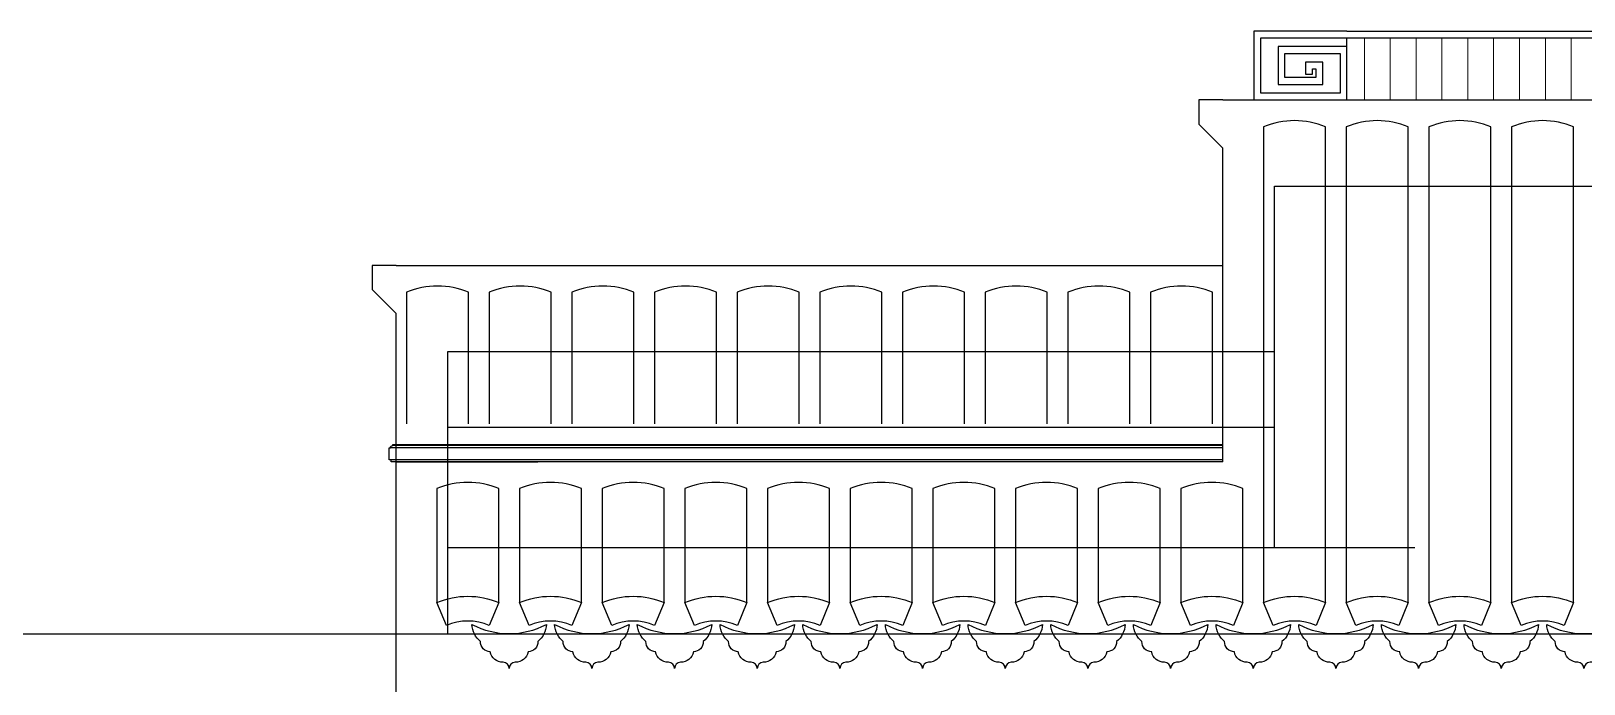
# Model space of a CAD drawing. Extents: x 296441 to 853063, y 459050 to 1117990.
# Drawn here: x 629219 to 633727, y 1005118 to 1007013 of the extents above; entities that cross this region are included whole.
import ezdxf

# ---------------------------------------------------------------- set-up
doc = ezdxf.new("R2010")
doc.units = 0
doc.header["$LTSCALE"] = 1000
doc.linetypes.add('CENTER2', pattern=[28.574999999999996, 19.05, -3.174999999999999, 3.174999999999999, -3.174999999999999])
doc.linetypes.add('E2-E3-ELEV-N$0$B-ELEV-S-A1$0$HIDDEN2', pattern=[4.762499999999999, 3.175, -1.5875])
for name, color, linetype in [('17-ELEV$0$G-XREF', 2, 'Continuous'), ('E1-ELEV-N$0$A-ELEV-HEVY', 2, 'Continuous'), ('E1-ELEV-N$0$A-ELEV-MEDM', 4, 'Continuous'), ('E2-E3-ELEV-N$0$A-ANNO-DIMS', 70, 'Continuous'), ('E2-E3-ELEV-N$0$A-ELEV-HEVY', 2, 'Continuous'), ('E2-E3-ELEV-N$0$A-ELEV-MEDM', 4, 'Continuous'), ('E2-E3-ELEV-N$0$A-ELEV-THIN', 144, 'Continuous'), ('E2-E3-ELEV-N$0$A-ELEV-XTHIN', 5, 'Continuous'), ('E2-E3-ELEV-N$0$B-ELEV-S-A1$0$A-ELEV-HDDN', 161, 'E2-E3-ELEV-N$0$B-ELEV-S-A1$0$HIDDEN2'), ('G-GRID', 8, 'CENTER2')]:
    doc.layers.add(name, color=color, linetype=linetype)
doc.layers.add('E2-E3-ELEV-N$0$A_PL_4', color=138, linetype='Continuous', lineweight=9)

# ---------------------------------------------------------------- blocks, each defined once
blk = doc.blocks.new('E2-E3-ELEV-N$0$飞砖-E')
at = {"layer": 'E2-E3-ELEV-N$0$A-ELEV-HEVY'}
blk.add_lwpolyline([(0, 0), (70, 0), (70, -70), (0, -140)], dxfattribs=at)
blk = doc.blocks.new('E2-E3-ELEV-N$0$甘蔗脊回文头200-E')
at = {"layer": 'E2-E3-ELEV-N$0$A-ELEV-MEDM'}
blk.add_lwpolyline([(270, 200), (0, 200), (0, 0), (270, 0), (270, 155), (70, 155), (70, 45), (200, 45), (200, 110), (150, 109.9999999997672), (150, 75), (170, 75), (170, 90)], dxfattribs=at)
at = {"layer": 'E2-E3-ELEV-N$0$A-ELEV-THIN'}
for p, q in [((270, 155), (270, 180)), ((170, 90), (180, 90))]:
    blk.add_line(p, q, dxfattribs=at)
blk.add_lwpolyline([(180, 90), (180, 65), (90, 65), (90, 135), (250, 135), (250, 20), (20, 20), (20, 180), (270, 180)], dxfattribs=at)
blk = doc.blocks.new('E2-E3-ELEV-N$0$vgf')
at = {"layer": 'E2-E3-ELEV-N$0$A-ELEV-HEVY'}
blk.add_lwpolyline([(0, 0), (15, 0), (15, 5), (20, 5), (20, 40), (17, 40, 0.414213562373095), (10, 47), (10, 50), (0, 50)], format="xyb", dxfattribs=at)
blk = doc.blocks.new('E2-E3-ELEV-N')
at = {"layer": 'E2-E3-ELEV-N$0$A_PL_4'}
h = blk.add_hatch(dxfattribs=at)
h.set_pattern_fill('ANSI31', color=256, scale=600, angle=-315, style=0)
h.set_pattern_definition([(90, (-17159.99999893387, 2179.999999232357), (-75, -4.158847272008294e-15), [])])
h.paths.add_polyline_path([(-4110.000000566244, 11629.99999923236), (-4110.000000566244, 11449.99999923236), (4109.99996673048, 11450.00000001397), (4109.99996673048, 11630.00000007567)])
at = {"layer": 'E2-E3-ELEV-N$0$A-ELEV-HEVY'}
for p, q in [((-4470.000000003027, 11449.99999999348), (4539.999966167263, 11449.99999999348)), ((-4470.000000003027, 10399.99999999348), (-4470.000000003027, 11309.99999999348)), ((-6869.999999997439, 10969.99999999348), (-4470.000000003027, 10969.99999999348)), ((-6869.999999997439, 10449.99999999348), (-6869.999999997439, 10829.99999999348)), ((-6879.999966209987, 10449.99999999348), (-4470.000000003027, 10449.99999999348)), ((-4470.000000003027, 10399.99999999348), (-6869.999999997439, 10399.99999999348)), ((-6869.999966209987, 10399.99999999348), (-6869.999999997439, 10399.99999999348)), ((-6869.999966209987, 9699.99999999348), (-6869.999966209987, 10399.99999999348)), ((-4470.000000003027, 10399.99999999348), (-6869.999966209987, 10399.99999999348)), ((-6869.999966209987, 10399.99999999348), (-6458.738604604267, 10399.99999999348))]:
    blk.add_line(p, q, dxfattribs=at)
at = {"layer": 'E2-E3-ELEV-N$0$A-ELEV-MEDM'}
blk.add_line((-4110.000000566244, 11649.99999923236), (4379.99996673048, 11650.00000010338), dxfattribs=at)
at = {"layer": 'E2-E3-ELEV-N$0$A-ELEV-THIN'}
blk.add_line((-4110.000000566244, 11629.99999923236), (4359.99996673048, 11630.00000010128), dxfattribs=at)
for points in [[(-4172.000000187429, 9991.500007841969), (-4172.000001058099, 11371.99999926472, 0.199999999910216), (-4352.000001018052, 11371.99999923771), (-4352.000000219559, 9991.500007924624)], [(-3932.000000180677, 9991.500007993309), (-3932.000001051347, 11371.99999941606, 0.199999999910216), (-4112.0000010113, 11371.99999938905), (-4112.000000212691, 9991.500008075964)], [(-3692.000000173808, 9991.500008097617), (-3692.000001044595, 11371.99999952037, 0.199999999910216), (-3872.000001004548, 11371.99999949336), (-3872.000000205939, 9991.500008180272)], [(-3452.000000145752, 9991.500008248957), (-3452.000001016422, 11371.99999967171, 0.199999999910216), (-3632.000000976375, 11371.9999996447), (-3632.000000177883, 9991.500008331612)], [(-6659.999999859487, 10509.99999999348), (-6660.000000169966, 10891.9999989802, 0.199999999910216), (-6840.000000129919, 10891.99999895319), (-6839.999999845168, 10509.99999999348)], [(-6419.999999831431, 10509.99999999348), (-6420.000000141794, 10891.99999913154, 0.199999999910216), (-6600.000000101747, 10891.99999910453), (-6599.999999817112, 10509.99999999348)], [(-6179.999999824679, 10509.99999999348), (-6180.000000135042, 10891.99999896763, 0.199999999910216), (-6360.000000094995, 10891.99999894062), (-6359.999999810359, 10509.99999999348)], [(-5939.99999981781, 10509.99999999348), (-5940.00000012829, 10891.99999907194, 0.199999999910216), (-6120.000000088243, 10891.99999904493), (-6119.999999803491, 10509.99999999348)], [(-5699.999999789754, 10509.99999999348), (-5700.000000100117, 10891.99999935646, 0.199999999910216), (-5880.00000006007, 10891.99999932945), (-5879.999999775435, 10509.99999999348)], [(-5459.999999783002, 10509.99999999348), (-5460.000000093365, 10891.9999995078, 0.199999999910216), (-5640.000000053318, 10891.99999948079), (-5639.999999768683, 10509.99999999348)], [(-5219.999999776133, 10509.99999999348), (-5220.000000086613, 10891.9999996121, 0.199999999910216), (-5400.000000046566, 10891.9999995851), (-5399.999999761814, 10509.99999999348)], [(-4979.999999748077, 10509.99999999348), (-4980.00000005844, 10891.99999976344, 0.199999999910216), (-5160.000000018394, 10891.99999973644), (-5159.999999733758, 10509.99999999348)], [(-4739.999999741325, 10509.99999999348), (-4740.000000051688, 10891.99999991478, 0.199999999910216), (-4920.000000011642, 10891.99999988778), (-4919.999999727006, 10509.99999999348)], [(-4499.999999734457, 10509.99999999348), (-4500.000000044936, 10892.00000001909, 0.199999999910216), (-4680.000000004889, 10891.99999999208), (-4679.999999720138, 10509.99999999348)], [(-6572.000000300468, 9991.500006642425), (-6572.000001171255, 10321.99999967497, 0.199999999910216), (-6752.000001131208, 10321.99999964796), (-6752.000000332599, 9991.50000672508)], [(-6332.000000293716, 9991.500006478513), (-6332.000001164502, 10321.99999951106, 0.199999999910216), (-6512.000001124456, 10321.99999948405), (-6512.000000325846, 9991.500006561168)], [(-6092.000000286964, 9991.50000683521), (-6092.000001157518, 10321.99999986775, 0.199999999910216), (-6272.000001117471, 10321.99999984074), (-6272.000000318978, 9991.500006917864)], [(-5852.000000280095, 9991.50000698655), (-5852.000001150765, 10322.00000001909, 0.199999999910216), (-6032.000001110719, 10321.99999999208), (-6032.000000312109, 9991.500007069204)], [(-5612.000000273227, 9991.500007090857), (-5612.000001144013, 10322.0000001234, 0.199999999910216), (-5792.000001103966, 10322.00000009639), (-5792.000000305357, 9991.500007173512)], [(-5372.000000245287, 9991.500007242197), (-5372.000001115841, 10322.00000027474, 0.199999999910216), (-5552.000001075794, 10322.00000024773), (-5552.000000277301, 9991.500007324852)], [(-5132.000000238419, 9991.500007393537), (-5132.000001109089, 10322.00000042608, 0.199999999910216), (-5312.000001069042, 10322.00000039907), (-5312.000000270433, 9991.500007476192)], [(-4892.00000023155, 9991.500007497845), (-4892.000001102337, 10322.00000053039, 0.199999999910216), (-5072.00000106229, 10322.00000050338), (-5072.000000263681, 9991.5000075805)], [(-4652.00000020361, 9991.500007649185), (-4652.000001074164, 10322.00000068173, 0.199999999910216), (-4832.000001034117, 10322.00000065472), (-4832.000000235625, 9991.50000773184)], [(-4412.000000196742, 9991.50000748504), (-4412.000001067412, 10322.00000051782, 0.199999999910216), (-4592.000001027365, 10322.00000049081), (-4592.000000228756, 9991.500007567694)], [(-6599.69226741686, 9925.038371134084, 0.1999999998863418), (-6724.307652094285, 9925.03837117413), (-6752.000000260654, 9991.50000655232, -0.1999999999128089), (-6572.000000213156, 9991.500006605871), (-6599.69234830502, 9925.03837117413)], [(-6359.692267410108, 9925.038370970171, 0.1999999998863418), (-6484.307652087533, 9925.038371010218), (-6512.000000253902, 9991.500006388407, -0.1999999999128089), (-6332.000000206404, 9991.500006441958), (-6359.692348298267, 9925.038371010218)], [(-6119.692267403356, 9925.038371326867, 0.1999999998863418), (-6244.307652080781, 9925.038371366914), (-6272.00000024715, 9991.500006745104, -0.1999999999128089), (-6092.000000199652, 9991.500006798655), (-6119.692348291515, 9925.038371366914)], [(-5879.692267396487, 9925.038371478207, 0.1999999998863418), (-6004.307652073912, 9925.038371518254), (-6032.000000240281, 9991.500006896444, -0.1999999999128089), (-5852.000000192784, 9991.500006949995), (-5879.692348284647, 9925.038371518254)], [(-5639.692267389619, 9925.038371582516, 0.1999999998863418), (-5764.307652067044, 9925.038371622562), (-5792.000000233413, 9991.500007000752, -0.1999999999128089), (-5612.000000185915, 9991.500007054303), (-5639.692348277778, 9925.038371622562)], [(-5399.692267361679, 9925.038371733855, 0.1999999998863418), (-5524.307652039104, 9925.038371773902), (-5552.000000205473, 9991.500007152092, -0.1999999999128089), (-5372.000000157976, 9991.500007205643), (-5399.692348249839, 9925.038371773902)], [(-5159.692267354811, 9925.038371885195, 0.1999999998863418), (-5284.307652032236, 9925.038371925242), (-5312.000000198605, 9991.500007303432, -0.1999999999128089), (-5132.000000151107, 9991.500007356983), (-5159.69234824297, 9925.038371925242)], [(-4919.692267347942, 9925.038371989504, 0.1999999998863418), (-5044.307652025367, 9925.03837202955), (-5072.000000191736, 9991.50000740774, -0.1999999999128089), (-4892.000000144239, 9991.50000746129), (-4919.692348236102, 9925.03837202955)], [(-4679.692267320002, 9925.038372140843, 0.1999999998863418), (-4804.307651997427, 9925.03837218089), (-4832.000000163796, 9991.50000755908, -0.1999999999128089), (-4652.000000116299, 9991.50000761263), (-4679.692348208162, 9925.03837218089)], [(-4439.692267313134, 9925.03837197693, 0.1999999998863418), (-4564.307651990559, 9925.038372016978), (-4592.000000156928, 9991.500007395167, -0.1999999999128089), (-4412.00000010943, 9991.500007448718), (-4439.692348201293, 9925.038372016978)], [(-4199.692267303821, 9925.038372333627, 0.1999999998863418), (-4324.307651981246, 9925.038372373674), (-4352.000000147615, 9991.500007751863, -0.1999999999128089), (-4172.000000100117, 9991.500007805414), (-4199.69234819198, 9925.038372373674)], [(-3959.692267297069, 9925.038372484967, 0.1999999998863418), (-4084.307651974494, 9925.038372525014), (-4112.000000140863, 9991.500007903203, -0.1999999999128089), (-3932.000000093365, 9991.500007956754), (-3959.692348185228, 9925.038372525014)], [(-3719.6922672902, 9925.038372589275, 0.1999999998863418), (-3844.307651967625, 9925.038372629322), (-3872.000000133994, 9991.500008007511, -0.1999999999128089), (-3692.000000086497, 9991.500008061063), (-3719.69234817836, 9925.038372629322)], [(-3479.692267262144, 9925.038372740615, 0.1999999998863418), (-3604.307651939569, 9925.038372780662), (-3632.000000105938, 9991.500008158851, -0.1999999999128089), (-3452.00000005844, 9991.500008212402), (-3479.692348150304, 9925.038372780662)], [(-6542.000001707696, 9800.00000571739, 0.4086840473709477), (-6559.659537886851, 9817.996785577852, -0.3710916077769059), (-6596.840811302536, 9848.210920333397, -0.424353686270066), (-6625.127904756577, 9878.181236442644, -0.213335491750496), (-6650.000008432777, 9927.560540859122, 0.2445723906024019), (-6434.000408115447, 9927.560540845618, -0.213335491750496), (-6458.87251175812, 9878.181236456148, -0.424353686270066), (-6487.159605165594, 9848.2109203469, -0.3710916077769059), (-6524.34087857476, 9817.996785510797, 0.4086840473709477), (-6542.000414760434, 9800.000005690381)], [(-6302.000001700944, 9800.000005821697, 0.4086840473709477), (-6319.659537880099, 9817.99678568216, -0.3710916077769059), (-6356.840811295784, 9848.210920437705, -0.424353686270066), (-6385.127904749825, 9878.181236546952, -0.213335491750496), (-6410.000008426025, 9927.56054096343, 0.2445723906024019), (-6194.000408108695, 9927.560540949926, -0.213335491750496), (-6218.872511751368, 9878.181236560456, -0.424353686270066), (-6247.159605158842, 9848.210920451209, -0.3710916077769059), (-6284.340878568008, 9817.996785615105, 0.4086840473709477), (-6302.000414753682, 9800.000005794689)], [(-6062.000001694076, 9800.000006225426, 0.4086840473709477), (-6079.659537873231, 9817.996786085889, -0.3710916077769059), (-6116.840811288916, 9848.210920841433, -0.424353686270066), (-6145.127904742956, 9878.18123695068, -0.213335491750496), (-6170.000008419156, 9927.560541367158, 0.2445723906024019), (-5954.000408101827, 9927.560541353654, -0.213335491750496), (-5978.872511744499, 9878.181236964185, -0.424353686270066), (-6007.159605151974, 9848.210920854937, -0.3710916077769059), (-6044.340878561139, 9817.996786018834, 0.4086840473709477), (-6062.000414746813, 9800.000006198417)], [(-5822.000001687207, 9800.000006329734, 0.4086840473709477), (-5839.659537866362, 9817.996786190197, -0.3710916077769059), (-5876.840811282047, 9848.210920945741, -0.424353686270066), (-5905.127904736088, 9878.181237054989, -0.213335491750496), (-5930.000008412288, 9927.560541471466, 0.2445723906024019), (-5714.000408094958, 9927.560541457962, -0.213335491750496), (-5738.872511737631, 9878.181237068493, -0.424353686270066), (-5767.159605145105, 9848.210920959245, -0.3710916077769059), (-5804.340878554271, 9817.996786123142, 0.4086840473709477), (-5822.000414739945, 9800.000006302726)], [(-5582.000001659268, 9800.000006481074, 0.4086840473709477), (-5599.659537838423, 9817.996786341537, -0.3710916077769059), (-5636.840811254107, 9848.210921097081, -0.424353686270066), (-5665.127904708148, 9878.181237206329, -0.213335491750496), (-5690.000008384348, 9927.560541622806, 0.2445723906024019), (-5474.000408067019, 9927.560541609302, -0.213335491750496), (-5498.872511709691, 9878.181237219833, -0.424353686270066), (-5527.159605117165, 9848.210921110585, -0.3710916077769059), (-5564.340878526331, 9817.996786274482, 0.4086840473709477), (-5582.000414712005, 9800.000006454065)], [(-5342.000001652399, 9800.000006632414, 0.4086840473709477), (-5359.659537831554, 9817.996786492877, -0.3710916077769059), (-5396.840811247239, 9848.210921248421, -0.424353686270066), (-5425.127904701279, 9878.181237357669, -0.213335491750496), (-5450.000008377479, 9927.560541774146, 0.2445723906024019), (-5234.00040806015, 9927.560541760642, -0.213335491750496), (-5258.872511702823, 9878.181237371173, -0.424353686270066), (-5287.159605110297, 9848.210921261925, -0.3710916077769059), (-5324.340878519462, 9817.996786425821, 0.4086840473709477), (-5342.000414705137, 9800.000006605405)], [(-5102.000001645531, 9800.000006736722, 0.4086840473709477), (-5119.659537824686, 9817.996786597185, -0.3710916077769059), (-5156.84081124037, 9848.21092135273, -0.424353686270066), (-5185.127904694411, 9878.181237461977, -0.213335491750496), (-5210.000008370611, 9927.560541878454, 0.2445723906024019), (-4994.000408053282, 9927.56054186495, -0.213335491750496), (-5018.872511695954, 9878.18123747548, -0.424353686270066), (-5047.159605103428, 9848.210921366233, -0.3710916077769059), (-5084.340878512594, 9817.99678653013, 0.4086840473709477), (-5102.000414698268, 9800.000006709713)], [(-4862.000001617591, 9800.000006888062, 0.4086840473709477), (-4879.659537796746, 9817.996786748525, -0.3710916077769059), (-4916.840811212431, 9848.21092150407, -0.424353686270066), (-4945.127904666471, 9878.181237613317, -0.213335491750496), (-4970.000008342671, 9927.560542029794, 0.2445723906024019), (-4754.000408025342, 9927.56054201629, -0.213335491750496), (-4778.872511668014, 9878.18123762682, -0.424353686270066), (-4807.159605075489, 9848.210921517573, -0.3710916077769059), (-4844.340878484654, 9817.99678668147, 0.4086840473709477), (-4862.000414670329, 9800.000006861053)], [(-4622.000001610722, 9800.000006724149, 0.4086840473709477), (-4639.659537789878, 9817.996786584612, -0.3710916077769059), (-4676.840811205562, 9848.210921340156, -0.424353686270066), (-4705.127904659603, 9878.181237449404, -0.213335491750496), (-4730.000008335803, 9927.560541865882, 0.2445723906024019), (-4514.000408018474, 9927.560541852377, -0.213335491750496), (-4538.872511661146, 9878.181237462908, -0.424353686270066), (-4567.15960506862, 9848.21092135366, -0.3710916077769059), (-4604.340878477786, 9817.996786517557, 0.4086840473709477), (-4622.00041466346, 9800.00000669714)], [(-4382.000001603854, 9800.000006828457, 0.4086840473709477), (-4399.659537783009, 9817.99678668892, -0.3710916077769059), (-4436.840811198694, 9848.210921444464, -0.424353686270066), (-4465.127904652734, 9878.181237553712, -0.213335491750496), (-4490.000008328934, 9927.56054197019, 0.2445723906024019), (-4274.000408011605, 9927.560541956685, -0.213335491750496), (-4298.872511654277, 9878.181237567216, -0.424353686270066), (-4327.159605061752, 9848.210921457969, -0.3710916077769059), (-4364.340878470917, 9817.996786621865, 0.4086840473709477), (-4382.000414656592, 9800.000006801449)], [(-4142.000001594657, 9800.000007232185, 0.4086840473709477), (-4159.659537773812, 9817.996787092648, -0.3710916077769059), (-4196.840811189497, 9848.210921848193, -0.424353686270066), (-4225.127904643537, 9878.18123795744, -0.213335491750496), (-4250.000008319737, 9927.560542373918, 0.2445723906024019), (-4034.000408002408, 9927.560542360414, -0.213335491750496), (-4058.872511645081, 9878.181237970944, -0.424353686270066), (-4087.159605052555, 9848.210921861697, -0.3710916077769059), (-4124.34087846172, 9817.996787025593, 0.4086840473709477), (-4142.000414647395, 9800.000007205177)], [(-3902.000001587789, 9800.000007336494, 0.4086840473709477), (-3919.659537766944, 9817.996787196957, -0.3710916077769059), (-3956.840811182628, 9848.210921952501, -0.424353686270066), (-3985.127904636669, 9878.181238061748, -0.213335491750496), (-4010.000008312869, 9927.560542478226, 0.2445723906024019), (-3794.00040799554, 9927.560542464722, -0.213335491750496), (-3818.872511638212, 9878.181238075253, -0.424353686270066), (-3847.159605045686, 9848.210921966005, -0.3710916077769059), (-3884.340878454852, 9817.996787129901, 0.4086840473709477), (-3902.000414640526, 9800.000007309485)], [(-3662.000001559732, 9800.000007487833, 0.4086840473709477), (-3679.659537738888, 9817.996787348296, -0.3710916077769059), (-3716.840811154572, 9848.21092210384, -0.424353686270066), (-3745.127904608613, 9878.181238213088, -0.213335491750496), (-3770.000008284813, 9927.560542629566, 0.2445723906024019), (-3554.000407967484, 9927.560542616062, -0.213335491750496), (-3578.872511610156, 9878.181238226593, -0.424353686270066), (-3607.15960501763, 9848.210922117345, -0.3710916077769059), (-3644.340878426796, 9817.996787281241, 0.4086840473709477), (-3662.00041461247, 9800.000007460825)], [(-3422.00000155298, 9800.000007639173, 0.4086840473709477), (-3439.659537732136, 9817.996787499636, -0.3710916077769059), (-3476.84081114782, 9848.21092225518, -0.424353686270066), (-3505.127904601861, 9878.181238364428, -0.213335491750496), (-3530.000008278061, 9927.560542780906, 0.2445723906024019), (-3314.000407960732, 9927.560542767402, -0.213335491750496), (-3338.872511603404, 9878.181238377932, -0.424353686270066), (-3367.159605010878, 9848.210922268685, -0.3710916077769059), (-3404.340878420044, 9817.996787432581, 0.4086840473709477), (-3422.000414605718, 9800.000007612165)]]:
    blk.add_lwpolyline(points, format="xyb", dxfattribs=at)
at = {"layer": 'E2-E3-ELEV-N$0$A-ELEV-XTHIN'}
for p, q in [((-4470.000000003027, 10439.99999999348), (-6886.999966209987, 10439.99999999348)), ((-4470.000000003027, 10446.99999999348), (-6879.999966209987, 10446.99999999348)), ((-4470.000000003027, 10404.99999999348), (-6884.999966209987, 10404.99999999348))]:
    blk.add_line(p, q, dxfattribs=at)
at = {"layer": 'E2-E3-ELEV-N$0$B-ELEV-S-A1$0$A-ELEV-HDDN'}
for p, q in [((-4320.000000003027, 11199.99999999348), (4319.999999996857, 11199.99999999348)), ((-4320.000000003027, 10149.99999999348), (-4320.000000003027, 11199.99999999348)), ((-6719.999999997439, 10719.99999999348), (-4320.000000003027, 10719.99999999348)), ((-6719.999999997439, 9899.99999999348), (-6719.999999997439, 10719.99999999348)), ((-6719.999999997439, 10499.99999999348), (-4320.000000003027, 10499.99999999348)), ((315.1436346551636, 10499.99999999348), (-4320.000000003027, 10499.99999999348)), ((850.0000000641448, 10149.99999999348), (-6719.999999997439, 10149.99999999348)), ((-6719.999999997439, 9899.99999999348), (-149.9999999492429, 9899.99999999348))]:
    blk.add_line(p, q, dxfattribs=at)
at = {"layer": 'E2-E3-ELEV-N$0$A-ANNO-DIMS'}
blk.add_blockref('E2-E3-ELEV-N$0$甘蔗脊回文头200-E', (-4380.000000566244, 11449.99999999348), dxfattribs=at)
at = {"layer": 'E2-E3-ELEV-N$0$A-ELEV-HEVY', "xscale": -1}
for name, p in [('E2-E3-ELEV-N$0$飞砖-E', (-4470.000000003027, 11449.99999999348)), ('E2-E3-ELEV-N$0$飞砖-E', (-6869.999999997439, 10969.99999999348)), ('E2-E3-ELEV-N$0$vgf', (-6869.999966209987, 10399.99999999348))]:
    blk.add_blockref(name, p, dxfattribs=at)
blk = doc.blocks.new('fewerr')
at = {"layer": 'E1-ELEV-N$0$A-ELEV-HEVY', "color": 169}
for p, q in [((5929167.858112994, 577268.9373236061), (5929257.858112431, 577268.9373236061)), ((5929167.858112994, 576788.9373236061), (5929167.858112994, 577128.9373236061)), ((5926767.858112999, 576788.9373236061), (5929167.858112994, 576788.9373236061)), ((5926767.858112999, 575855.7151014539), (5926767.858112999, 576648.9373236061))]:
    blk.add_line(p, q, dxfattribs=at)
for points in [[(5929167.858112994, 577268.9373236061), (5929097.858112994, 577268.9373236061), (5929097.858112994, 577198.9373236061), (5929167.858112994, 577128.9373236061)], [(5926767.858112999, 576788.9373236061), (5926697.858112999, 576788.9373236061), (5926697.858112999, 576718.9373236061), (5926767.858112999, 576648.9373236061)]]:
    blk.add_lwpolyline(points, dxfattribs=at)
at = {"layer": 'E1-ELEV-N$0$A-ELEV-MEDM', "color": 169}
for p, q in [((5929527.858112431, 577468.9373236061), (5929257.858112431, 577468.9373236061)), ((5929257.858112431, 577468.9373236061), (5929257.858112431, 577268.9373236061)), ((5929527.858112431, 577468.937322845), (5933547.858112994, 577468.937322845))]:
    blk.add_line(p, q, dxfattribs=at)
at = {"layer": 'E2-E3-ELEV-N$0$A-ELEV-HEVY', "color": 169}
blk.add_line((5926767.858113009, 575518.9373235623), (5926767.858113009, 576218.9373235623), dxfattribs=at)

msp = doc.modelspace()

# ---------------------------------------------------------------- linework, layer by layer
at = {"layer": 'G-GRID'}
msp.add_line((591369.138612304, 1005263.094456262), (665188.8230184141, 1005263.094456262), dxfattribs=at)

# ---------------------------------------------------------------- block references
msp.add_blockref('fewerr', (-5296488.734221881, 429544.1571326561))
at = {"layer": '17-ELEV$0$G-XREF', "color": 1}
msp.add_blockref('E2-E3-ELEV-N', (637149.1238573372, 995363.0944562252), dxfattribs=at)

doc.saveas('drawing.dxf')
